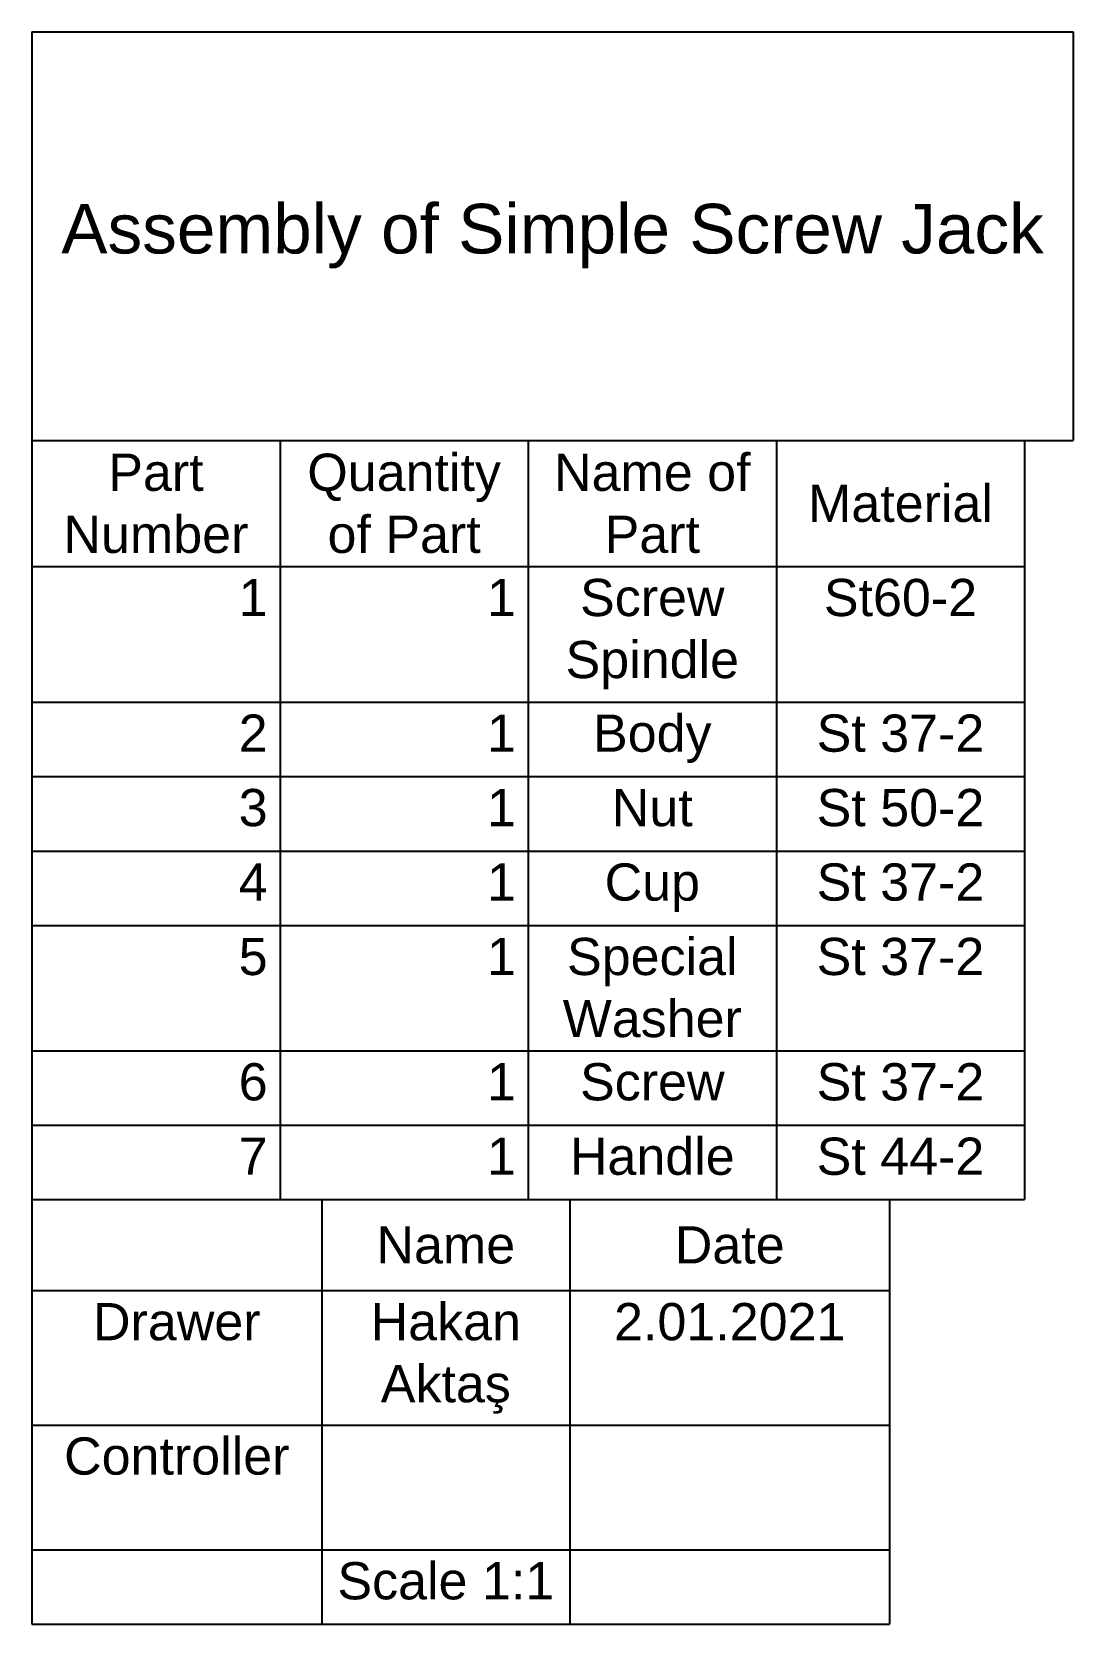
# Model space of a CAD drawing. Header units: millimetres. Extents: x 1170 to 8864, y 892 to 4301.
# Drawn here: x 2519.9 to 2645.7, y 4031.5 to 4224 of the extents above; entities that cross this region are included whole.
import ezdxf

# ---------------------------------------------------------------- set-up
doc = ezdxf.new("R2010")
doc.units = ezdxf.units.MM
doc.styles.get("Standard").update_dxf_attribs({"font": 'arial.ttf'})

# ---------------------------------------------------------------- blocks, each defined once
blk = doc.blocks.new('*T114')
at = {"color": 0, "linetype": 'ByBlock', "lineweight": -2, "transparency": 16777216}
for p, q in [((0, 0), (120, 0)), ((0, 0), (0, -91.78)), ((30, 0), (30, -91.78)), ((60, 0), (60, -91.78)), ((90, 0), (90, -91.78)), ((120, 0), (120, -91.78)), ((0, -15.23), (120, -15.23)), ((0, -31.63), (120, -31.63)), ((0, -40.63), (120, -40.63)), ((0, -49.63), (120, -49.63)), ((0, -58.63), (120, -58.63)), ((0, -73.78), (120, -73.78)), ((0, -82.78), (120, -82.78)), ((0, -91.78), (120, -91.78))]:
    blk.add_line(p, q, dxfattribs=at)
at = {"color": 0, "transparency": 16777216, "char_height": 4.5, "width": 27}
for s, insert, attachment_point in [('Part Number', (15, -7.62), 5), ('Quantity of Part', (45, -7.62), 5), ('Name of Part', (75, -7.62), 5), ('Material', (105, -7.62), 5), ('1', (28.5, -16.73), 3), ('1', (58.5, -16.73), 3), ('Screw Spindle', (75, -16.73), 2), ('St60-2', (105, -16.73), 2), ('2', (28.5, -33.13), 3), ('1', (58.5, -33.13), 3), ('Body', (75, -33.13), 2), ('St 37-2', (105, -33.13), 2), ('3', (28.5, -42.13), 3), ('1', (58.5, -42.13), 3), ('Nut', (75, -42.13), 2), ('St 50-2 ', (105, -42.13), 2), ('4', (28.5, -51.13), 3), ('1', (58.5, -51.13), 3), ('Cup', (75, -51.13), 2), ('St 37-2', (105, -51.13), 2), ('5', (28.5, -60.13), 3), ('1', (58.5, -60.13), 3), ('Special Washer', (75, -60.13), 2), ('St 37-2', (105, -60.13), 2), ('6', (28.5, -75.28), 3), ('1', (58.5, -75.28), 3), ('Screw', (75, -75.28), 2), ('St 37-2', (105, -75.28), 2), ('7', (28.5, -84.28), 3), ('1', (58.5, -84.28), 3), ('Handle', (75, -84.28), 2), ('St 44-2', (105, -84.28), 2)]:
    blk.add_mtext(s, dxfattribs=dict(at, insert=insert, attachment_point=attachment_point))
blk = doc.blocks.new('*T115')
at = {"color": 0, "linetype": 'ByBlock', "lineweight": -2, "transparency": 16777216}
for p, q in [((0, 0), (103.69, 0)), ((0, 0), (0, -51.33)), ((35.04, 0), (35.04, -51.33)), ((65.04, 0), (65.04, -51.33)), ((103.69, 0), (103.69, -51.33)), ((0, -11), (103.69, -11)), ((0, -27.25), (103.69, -27.25)), ((0, -42.33), (103.69, -42.33)), ((0, -51.33), (103.69, -51.33))]:
    blk.add_line(p, q, dxfattribs=at)
at = {"color": 0, "transparency": 16777216, "char_height": 4.5}
for s, insert, width, attachment_point in [('Name', (50.04, -5.5), 27, 5), ('Date', (84.36, -5.5), 35.6476, 5), ('Drawer', (17.52, -12.5), 32.0405, 2), ('Hakan Aktaş', (50.04, -12.5), 27, 2), ('2.01.2021', (84.36, -12.5), 35.6476, 2), ('Controller', (17.52, -28.75), 32.0405, 2), ('Scale 1:1', (50.04, -43.83), 27, 2)]:
    blk.add_mtext(s, dxfattribs=dict(at, insert=insert, width=width, attachment_point=attachment_point))
blk = doc.blocks.new('*T116')
at = {"color": 0, "linetype": 'ByBlock', "lineweight": -2, "transparency": 16777216}
for p, q in [((0, 0), (125.87, 0)), ((0, 0), (0, -49.41)), ((125.87, 0), (125.87, -49.41)), ((0, -49.41), (125.87, -49.41))]:
    blk.add_line(p, q, dxfattribs=at)
at = {"color": 0, "transparency": 16777216, "insert": (62.94, -24.7), "char_height": 6, "width": 122.8729, "attachment_point": 5}
blk.add_mtext('Assembly of Simple Screw Jack', dxfattribs=at)

msp = doc.modelspace()

# ---------------------------------------------------------------- block references
for name, p in [('*T116', (2519.852, 4223.982)), ('*T114', (2519.852, 4174.572)), ('*T115', (2519.852, 4082.792))]:
    msp.add_blockref(name, p)

doc.saveas('drawing.dxf')
